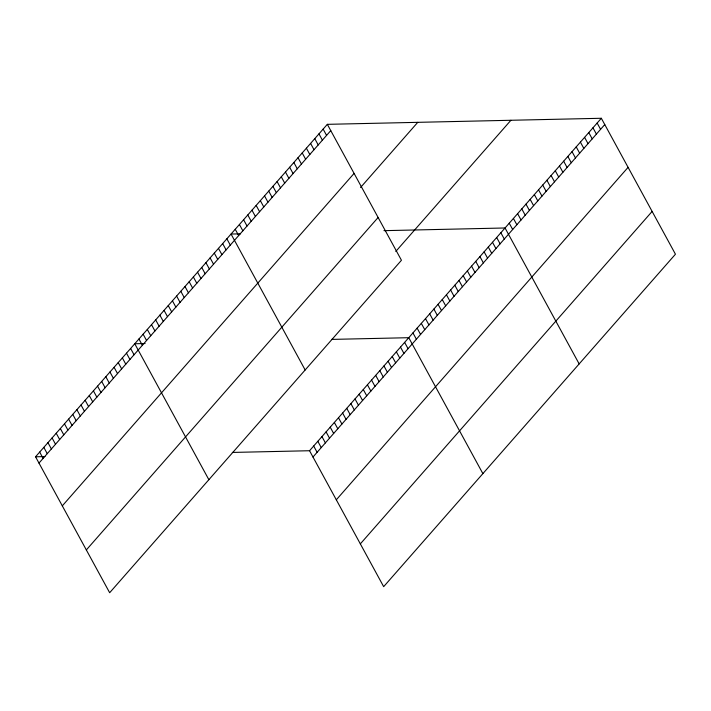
<?xml version="1.0" encoding="UTF-8"?>
<svg xmlns="http://www.w3.org/2000/svg" width="711" height="711" viewBox="0 0 711 711"><rect width="100%" height="100%" fill="white"/><g stroke="black" fill="none" stroke-linecap="round" stroke-linejoin="round"><path stroke-width="1.07" d="M327.336 124.336L401.448 260.27L109.663 592.725L35.55 456.791L327.336 124.336L601.337 118.275L675.45 254.209L383.664 586.664L309.552 450.73L232.319 452.436M38.981 463.083L330.766 130.628M62.301 505.868L354.087 173.413M360.539 187.526L417.757 122.336M86.333 549.941L378.119 217.486M395.787 251.454L510.916 120.275M309.552 450.73L601.337 118.275M312.982 457.022L604.768 124.567M336.312 499.806L628.089 167.352M360.344 543.879L652.129 211.425M240.46 233.839L231.048 234.052L305.161 369.978M383.94 230.666L505.05 227.982L579.163 363.916M145.115 343.529L134.752 343.76L208.865 479.694M331.522 339.405L408.763 337.698L482.876 473.624M35.55 456.791L44.971 456.586M597.151 123.047L600.582 129.34M592.965 127.811L596.396 134.103M588.779 132.584L592.21 138.876M584.593 137.356L588.024 143.649M580.407 142.129L583.838 148.412M576.221 146.893L579.652 153.185M572.035 151.665L575.466 157.958M567.849 156.438L571.28 162.73M563.663 161.201L567.094 167.494M559.477 165.974L562.899 172.266M555.282 170.747L558.713 177.039M551.096 175.519L554.527 181.803M546.91 180.283L550.341 186.575M542.724 185.056L546.155 191.348M538.538 189.828L541.969 196.12M534.352 194.592L537.783 200.884M530.166 199.364L533.597 205.657M525.98 204.137L529.411 210.429M521.794 208.901L525.225 215.193M517.608 213.673L521.039 219.966M513.422 218.446L516.853 224.738M509.236 223.218L512.667 229.511M500.864 232.755L504.295 239.047M496.678 237.527L500.109 243.82M492.492 242.291L495.923 248.583M488.306 247.064L491.736 253.356M484.12 251.836L487.55 258.129M479.934 256.609L483.364 262.892M475.748 261.372L479.178 267.665M471.562 266.145L474.984 272.437M467.367 270.918L470.798 277.21M463.181 275.681L466.612 281.974M458.995 280.454L462.426 286.746M454.809 285.227L458.24 291.519M450.623 289.999L454.053 296.283M446.437 294.763L449.867 301.055M442.251 299.535L445.681 305.828M438.065 304.308L441.495 310.6M433.879 309.072L437.309 315.364M429.693 313.844L433.123 320.137M323.15 129.109L326.58 135.401M425.507 318.617L428.937 324.909M318.963 133.881L322.394 140.174M421.321 323.389L424.751 329.673M314.777 138.645L318.208 144.937M417.135 328.153L420.565 334.446M310.591 143.418L314.013 149.71M412.949 332.926L416.379 339.218M306.397 148.19L309.827 154.483M302.211 152.954L305.641 159.246M404.63 342.409L408.061 348.692M298.025 157.726L301.455 164.019M400.497 347.11L403.928 353.403M293.839 162.499L297.269 168.791M396.356 351.821L399.786 358.113M289.653 167.272L293.083 173.564M392.223 356.531L395.654 362.823M285.466 172.035L288.897 178.328M388.09 361.241L391.521 367.534M281.28 176.808L284.711 183.1M383.958 365.952L387.388 372.244M277.094 181.581L280.525 187.873M379.825 370.662L383.256 376.954M272.908 186.344L276.339 192.637M375.692 375.372L379.123 381.665M268.722 191.117L272.153 197.409M371.56 380.083L374.99 386.375M264.536 195.889L267.967 202.182M367.427 384.793L370.858 391.086M260.35 200.662L263.781 206.945M363.294 389.504L366.725 395.796M256.164 205.426L259.595 211.718M359.162 394.214L362.583 400.506M355.02 398.924L358.451 405.217M251.978 210.198L255.409 216.491M350.887 403.635L354.318 409.927M247.792 214.971L251.223 221.263M346.755 408.345L350.185 414.637M243.606 219.735L247.037 226.027M342.622 413.055L346.053 419.339M239.42 224.507L242.851 230.799M338.489 417.757L341.92 424.049M235.234 229.28L238.665 235.572M334.357 422.467L337.787 428.76M330.224 427.178L333.655 433.47M226.862 238.816L230.284 245.108M326.091 431.888L329.522 438.18M222.667 243.589L226.098 249.881M321.959 436.598L325.389 442.891M218.481 248.361L221.912 254.654M317.826 441.309L321.248 447.601M214.295 253.125L217.726 259.417M313.684 446.019L317.115 452.312M210.109 257.897L213.54 264.19M205.923 262.67L209.354 268.962M201.737 267.443L205.168 273.726M197.551 272.206L200.982 278.499M193.365 276.979L196.796 283.271M189.179 281.752L192.61 288.044M184.993 286.515L188.424 292.808M180.807 291.288L184.238 297.58M176.621 296.06L180.052 302.353M172.435 300.824L175.866 307.116M168.249 305.597L171.68 311.889M164.063 310.369L167.494 316.662M159.877 315.142L163.308 321.425M155.691 319.906L159.122 326.198M151.505 324.678L154.936 330.971M147.319 329.451L150.75 335.743M143.133 334.214L146.555 340.507M138.938 338.987L142.369 345.279M130.62 348.47L134.05 354.762M126.487 353.18L129.917 359.473M122.354 357.891L125.785 364.183M118.222 362.601L121.652 368.885M114.089 367.311L117.519 373.595M109.956 372.013L113.387 378.305M105.823 376.723L109.254 383.016M101.691 381.434L105.121 387.726M97.558 386.144L100.98 392.436M93.417 390.854L96.847 397.147M89.284 395.565L92.714 401.857M85.151 400.275L88.582 406.568M81.018 404.986L84.449 411.278M76.886 409.696L80.316 415.988M72.753 414.406L76.184 420.699M68.62 419.117L72.051 425.409M64.488 423.827L67.918 430.119M60.355 428.537L63.786 434.83M56.222 433.248L59.644 439.531M52.081 437.958L55.511 444.242M47.948 442.66L51.379 448.952M43.815 447.37L47.246 453.662M39.683 452.08L43.113 458.373"/></g></svg>
